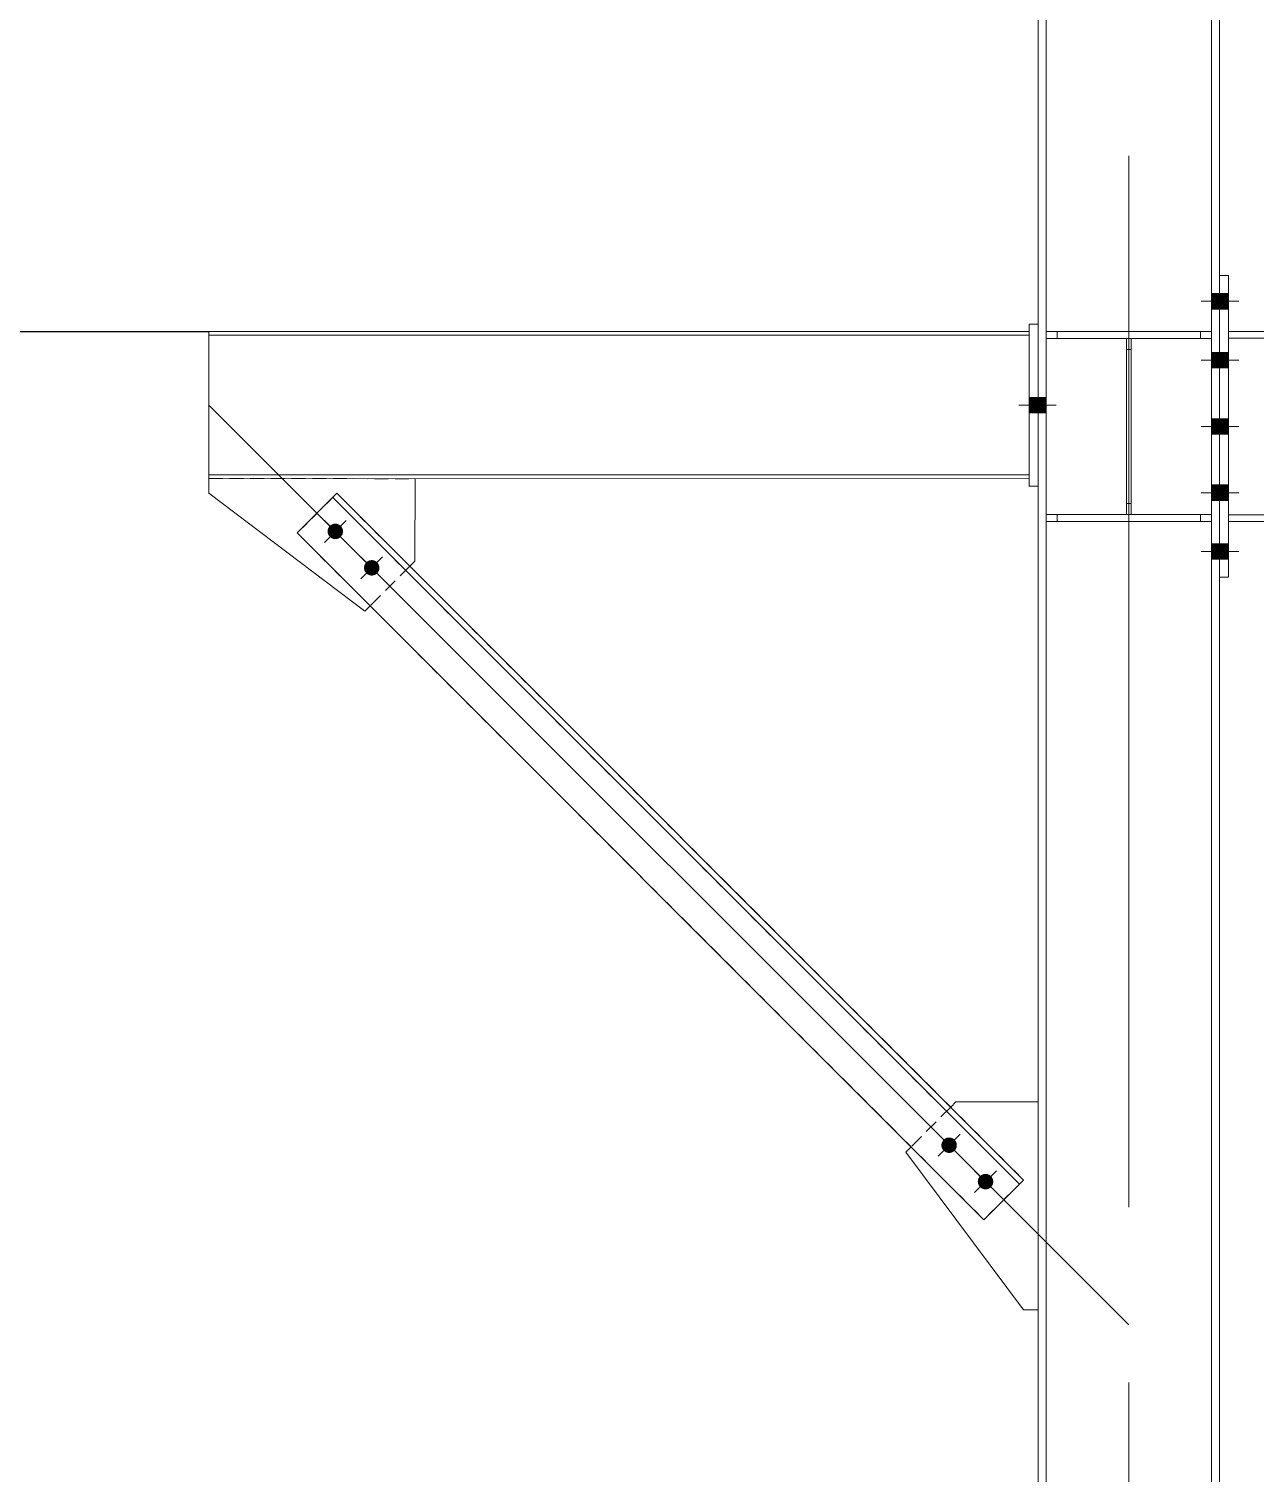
# Model space of a CAD drawing. Header units: metres. Extents: x 0 to 63075, y 0 to 44550.
# Drawn here: x 33308 to 34975, y 32903 to 34865 of the extents above; entities that cross this region are included whole.
import ezdxf

# ---------------------------------------------------------------- set-up
doc = ezdxf.new("R2010")
doc.units = ezdxf.units.M
doc.header["$LTSCALE"] = 75
doc.linetypes.add('CENTER2', pattern=[28.575, 19.05, -3.175, 3.175, -3.175])
doc.linetypes.add('DASHED2', pattern=[0.375, 0.25, -0.125])
for name, color, linetype in [('SC1', 7, 'CENTER2'), ('SDM', 7, 'Continuous'), ('SL1', 8, 'Continuous')]:
    doc.layers.add(name, color=color, linetype=linetype)

# ---------------------------------------------------------------- blocks, each defined once
blk = doc.blocks.new('A$Cf33ee68d')
at = {"layer": 'SL1'}
for points in [[(11243, 6281.4), (11232.3, 6281.4), (11232.3, 6302.4), (11243, 6302.4)], [(11243, 6281.4), (11232.3, 6281.4), (11232.3, 6302.4), (11243, 6302.4)], [(11255.5, 6281.4), (11243, 6281.4), (11243, 6302.4), (11255.5, 6302.4)], [(11255.5, 6281.4), (11243, 6281.4), (11243, 6302.4), (11255.5, 6302.4)], [(11243, 6201.4), (11232.3, 6201.4), (11232.3, 6222.4), (11243, 6222.4)], [(11255.5, 6201.4), (11243, 6201.4), (11243, 6222.4), (11255.5, 6222.4)], [(10984.5, 6140.4), (10984.5, 6161.4), (10997, 6161.4), (10997, 6140.4)], [(10997, 6140.4), (10997, 6161.4), (11007.7, 6161.4), (11007.7, 6140.4)], [(11243, 6111.4), (11232.3, 6111.4), (11232.3, 6132.4), (11243, 6132.4)], [(11255.5, 6111.4), (11243, 6111.4), (11243, 6132.4), (11255.5, 6132.4)], [(11243, 6021.4), (11232.3, 6021.4), (11232.3, 6042.4), (11243, 6042.4)], [(11255.5, 6021.4), (11243, 6021.4), (11243, 6042.4), (11255.5, 6042.4)], [(10033.7, 5972.6), (10033.1, 5973.4), (10032.5, 5974.3), (10032.1, 5975.2), (10031.7, 5976.2), (10031.5, 5977.2), (10031.3, 5978.2), (10031.3, 5979.3), (10031.3, 5980.3), (10031.5, 5981.3), (10031.7, 5982.3), (10032.1, 5983.3), (10032.5, 5984.2), (10033.1, 5985.1), (10033.7, 5985.9), (10034.4, 5986.7), (10035.1, 5987.4), (10036, 5988), (10036.8, 5988.5), (10037.8, 5989), (10038.7, 5989.3), (10039.7, 5989.6), (10040.8, 5989.7), (10041.8, 5989.8), (10042.8, 5989.7), (10043.8, 5989.6), (10044.8, 5989.3), (10045.8, 5989), (10046.7, 5988.5), (10047.6, 5988), (10048.4, 5987.4), (10049.2, 5986.7), (10049.9, 5985.9), (10050.5, 5985.1), (10051, 5984.2), (10051.5, 5983.3), (10051.8, 5982.3), (10052.1, 5981.3), (10052.2, 5980.3), (10052.3, 5979.3), (10052.2, 5978.2), (10052.1, 5977.2), (10051.8, 5976.2), (10051.5, 5975.2), (10051, 5974.3), (10050.5, 5973.4), (10049.9, 5972.6), (10049.2, 5971.8), (10048.4, 5971.1), (10047.6, 5970.5), (10046.7, 5970), (10045.8, 5969.6), (10044.8, 5969.2), (10043.8, 5969), (10042.8, 5968.8), (10041.8, 5968.8), (10040.8, 5968.8), (10039.7, 5969), (10038.7, 5969.2), (10037.8, 5969.6), (10036.8, 5970), (10036, 5970.5), (10035.1, 5971.1), (10034.4, 5971.8)], [(11243, 5941.4), (11232.3, 5941.4), (11232.3, 5962.4), (11243, 5962.4)], [(11243, 5941.4), (11232.3, 5941.4), (11232.3, 5962.4), (11243, 5962.4)], [(11255.5, 5941.4), (11243, 5941.4), (11243, 5962.4), (11255.5, 5962.4)], [(11255.5, 5941.4), (11243, 5941.4), (11243, 5962.4), (11255.5, 5962.4)], [(10083.2, 5923.1), (10082.6, 5923.9), (10082, 5924.8), (10081.6, 5925.7), (10081.2, 5926.7), (10081, 5927.7), (10080.8, 5928.7), (10080.8, 5929.8), (10080.8, 5930.8), (10081, 5931.8), (10081.2, 5932.8), (10081.6, 5933.8), (10082, 5934.7), (10082.6, 5935.6), (10083.2, 5936.4), (10083.9, 5937.2), (10084.6, 5937.9), (10085.5, 5938.5), (10086.3, 5939), (10087.3, 5939.5), (10088.2, 5939.8), (10089.2, 5940.1), (10090.3, 5940.2), (10091.3, 5940.3), (10092.3, 5940.2), (10093.3, 5940.1), (10094.3, 5939.8), (10095.3, 5939.5), (10096.2, 5939), (10097.1, 5938.5), (10097.9, 5937.9), (10098.7, 5937.2), (10099.4, 5936.4), (10100, 5935.6), (10100.5, 5934.7), (10101, 5933.8), (10101.3, 5932.8), (10101.6, 5931.8), (10101.7, 5930.8), (10101.8, 5929.8), (10101.7, 5928.7), (10101.6, 5927.7), (10101.3, 5926.7), (10101, 5925.7), (10100.5, 5924.8), (10100, 5923.9), (10099.4, 5923.1), (10098.7, 5922.3), (10097.9, 5921.6), (10097.1, 5921), (10096.2, 5920.5), (10095.3, 5920.1), (10094.3, 5919.7), (10093.3, 5919.5), (10092.3, 5919.3), (10091.3, 5919.3), (10090.3, 5919.3), (10089.2, 5919.5), (10088.2, 5919.7), (10087.3, 5920.1), (10086.3, 5920.5), (10085.5, 5921), (10084.6, 5921.6), (10083.9, 5922.3)], [(10884, 5151.9), (10884.6, 5151), (10885.1, 5150.2), (10885.5, 5149.2), (10885.9, 5148.3), (10886.1, 5147.3), (10886.3, 5146.2), (10886.3, 5145.2), (10886.3, 5144.2), (10886.1, 5143.2), (10885.9, 5142.2), (10885.5, 5141.2), (10885.1, 5140.3), (10884.6, 5139.4), (10884, 5138.6), (10883.3, 5137.8), (10882.5, 5137.1), (10881.7, 5136.5), (10880.8, 5136), (10879.9, 5135.5), (10878.9, 5135.2), (10877.9, 5134.9), (10876.9, 5134.8), (10875.8, 5134.7), (10874.8, 5134.8), (10873.8, 5134.9), (10872.8, 5135.2), (10871.8, 5135.5), (10870.9, 5136), (10870, 5136.5), (10869.2, 5137.1), (10868.4, 5137.8), (10867.7, 5138.6), (10867.1, 5139.4), (10866.6, 5140.3), (10866.1, 5141.2), (10865.8, 5142.2), (10865.5, 5143.2), (10865.4, 5144.2), (10865.3, 5145.2), (10865.4, 5146.2), (10865.5, 5147.3), (10865.8, 5148.3), (10866.1, 5149.2), (10866.6, 5150.2), (10867.1, 5151), (10867.7, 5151.9), (10868.4, 5152.6), (10869.2, 5153.3), (10870, 5153.9), (10870.9, 5154.5), (10871.8, 5154.9), (10872.8, 5155.3), (10873.8, 5155.5), (10874.8, 5155.7), (10875.8, 5155.7), (10876.9, 5155.7), (10877.9, 5155.5), (10878.9, 5155.3), (10879.9, 5154.9), (10880.8, 5154.5), (10881.7, 5153.9), (10882.5, 5153.3), (10883.3, 5152.6)], [(10933.5, 5102.4), (10934.1, 5101.5), (10934.6, 5100.7), (10935, 5099.7), (10935.4, 5098.8), (10935.6, 5097.8), (10935.8, 5096.7), (10935.8, 5095.7), (10935.8, 5094.7), (10935.6, 5093.7), (10935.4, 5092.7), (10935, 5091.7), (10934.6, 5090.8), (10934.1, 5089.9), (10933.5, 5089.1), (10932.8, 5088.3), (10932, 5087.6), (10931.2, 5087), (10930.3, 5086.5), (10929.4, 5086), (10928.4, 5085.7), (10927.4, 5085.4), (10926.4, 5085.3), (10925.3, 5085.2), (10924.3, 5085.3), (10923.3, 5085.4), (10922.3, 5085.7), (10921.3, 5086), (10920.4, 5086.5), (10919.5, 5087), (10918.7, 5087.6), (10917.9, 5088.3), (10917.2, 5089.1), (10916.6, 5089.9), (10916.1, 5090.8), (10915.6, 5091.7), (10915.3, 5092.7), (10915, 5093.7), (10914.9, 5094.7), (10914.8, 5095.7), (10914.9, 5096.7), (10915, 5097.8), (10915.3, 5098.8), (10915.6, 5099.7), (10916.1, 5100.7), (10916.6, 5101.5), (10917.2, 5102.4), (10917.9, 5103.1), (10918.7, 5103.8), (10919.5, 5104.4), (10920.4, 5105), (10921.3, 5105.4), (10922.3, 5105.8), (10923.3, 5106), (10924.3, 5106.2), (10925.3, 5106.2), (10926.4, 5106.2), (10927.4, 5106), (10928.4, 5105.8), (10929.4, 5105.4), (10930.3, 5105), (10931.2, 5104.4), (10932, 5103.8), (10932.8, 5103.1)]]:
    blk.add_hatch(color=256, dxfattribs=at).paths.add_polyline_path(points, flags=17)
at = {"layer": 'SL1', "lineweight": 0}
for p, q in [((10997, 10492.2), (10997, 1529.9)), ((11007.7, 10492.2), (11007.7, 1529.9)), ((11232.3, 10492.2), (11232.3, 1529.9)), ((11243, 10492.2), (11243, 1529.9)), ((11255.5, 6326.9), (11243, 6326.9)), ((11255.5, 6326.9), (11255.5, 5916.9)), ((11232.3, 6302.4), (11243, 6302.4)), ((11232.3, 6302.4), (11243, 6302.4)), ((11243, 6302.4), (11255.5, 6302.4)), ((11243, 6302.4), (11255.5, 6302.4)), ((11218.5, 6291.9), (11269.3, 6291.9)), ((11218.5, 6291.9), (11269.3, 6291.9)), ((11232.3, 6281.4), (11243, 6281.4)), ((11232.3, 6281.4), (11243, 6281.4)), ((11243, 6281.4), (11255.5, 6281.4)), ((11243, 6281.4), (11255.5, 6281.4)), ((10984.5, 6040.9), (10984.5, 6260.9)), ((10984.5, 6260.9), (10997, 6260.9)), ((9870, 6251), (9870, 6051)), ((10984.5, 6250.9), (9870, 6251)), ((9870, 6245.8), (10984.5, 6245.7)), ((11007.7, 6250.9), (11007.7, 6250.9)), ((11007.7, 6250.9), (11232.3, 6250.9)), ((11007.7, 6241.4), (11007.7, 6250.9)), ((11232.3, 6241.4), (11007.7, 6241.4)), ((11007.7, 6241.4), (11007.7, 6241.4)), ((11116.9, 6241.4), (11116.9, 6241.4)), ((11116.9, 6241.4), (11123.2, 6241.4)), ((11116.9, 6002.4), (11116.9, 6241.4)), ((11123.2, 6241.4), (11123.2, 6241.4)), ((11123.2, 6241.4), (11123.2, 6002.4)), ((11232.3, 6250.9), (11232.3, 6250.9)), ((11232.3, 6250.9), (11232.3, 6241.4)), ((11232.3, 6241.4), (11232.3, 6241.4)), ((11947, 6250.9), (11255.5, 6250.9)), ((11947, 6241.8), (11255.5, 6241.8)), ((11232.3, 6222.4), (11243, 6222.4)), ((11232.3, 6222.4), (11243, 6222.4)), ((11243, 6222.4), (11255.5, 6222.4)), ((11243, 6222.4), (11255.5, 6222.4)), ((11218.5, 6211.9), (11269.3, 6211.9)), ((11218.5, 6211.9), (11269.3, 6211.9)), ((11232.3, 6201.4), (11243, 6201.4)), ((11232.3, 6201.4), (11243, 6201.4)), ((11243, 6201.4), (11255.5, 6201.4)), ((11243, 6201.4), (11255.5, 6201.4)), ((9870, 6151), (11120, 4901)), ((11021.5, 6150.9), (10970.7, 6150.9)), ((11021.5, 6150.9), (10970.7, 6150.9)), ((10997, 6161.4), (10984.5, 6161.4)), ((10997, 6161.4), (10984.5, 6161.4)), ((11007.7, 6161.4), (10997, 6161.4)), ((11007.7, 6161.4), (10997, 6161.4)), ((10997, 6140.4), (10984.5, 6140.4)), ((10997, 6140.4), (10984.5, 6140.4)), ((11007.7, 6140.4), (10997, 6140.4)), ((11007.7, 6140.4), (10997, 6140.4)), ((11232.3, 6132.4), (11243, 6132.4)), ((11232.3, 6132.4), (11243, 6132.4)), ((11243, 6132.4), (11255.5, 6132.4)), ((11243, 6132.4), (11255.5, 6132.4)), ((11218.5, 6121.9), (11269.3, 6121.9)), ((11218.5, 6121.9), (11269.3, 6121.9)), ((11232.3, 6111.4), (11243, 6111.4)), ((11232.3, 6111.4), (11243, 6111.4)), ((11243, 6111.4), (11255.5, 6111.4)), ((11243, 6111.4), (11255.5, 6111.4)), ((10984.5, 6056.1), (9870, 6056.2)), ((9870, 6051), (9870, 6031)), ((9870, 6051), (10984.5, 6050.9)), ((10150.1, 6050.9), (10150, 5939)), ((9870, 6031), (10082, 5871)), ((10044, 6031), (9990.1, 5977.1)), ((10038.4, 6025.3), (10971.4, 5092.3)), ((10044, 6031), (10977, 5097.9)), ((10984.5, 6040.9), (10997, 6040.9)), ((11218.5, 6031.9), (11269.3, 6031.9)), ((11218.5, 6031.9), (11269.3, 6031.9)), ((11232.3, 6042.4), (11243, 6042.4)), ((11232.3, 6042.4), (11243, 6042.4)), ((11243, 6042.4), (11255.5, 6042.4)), ((11243, 6042.4), (11255.5, 6042.4)), ((11232.3, 6021.4), (11243, 6021.4)), ((11232.3, 6021.4), (11243, 6021.4)), ((11243, 6021.4), (11255.5, 6021.4)), ((11243, 6021.4), (11255.5, 6021.4)), ((10056.6, 5964.4), (10026.9, 5994.1)), ((10056.6, 5994.1), (10026.9, 5964.4)), ((11007.7, 6002.4), (11007.7, 6002.4)), ((11007.7, 6002.4), (11232.3, 6002.4)), ((11007.7, 5992.9), (11007.7, 6002.4)), ((11232.3, 5992.9), (11007.7, 5992.9)), ((11007.7, 5992.9), (11007.7, 5992.9)), ((11116.9, 6002.4), (11116.9, 6002.4)), ((11116.9, 6002.4), (11123.2, 6002.4)), ((11232.3, 6002.4), (11232.3, 6002.4)), ((11232.3, 6002.4), (11232.3, 5992.9)), ((11232.3, 5992.9), (11232.3, 5992.9)), ((11947, 6002), (11255.5, 6002)), ((11947, 5992.9), (11255.5, 5992.9)), ((9990.1, 5977.1), (10923.1, 5044)), ((11218.5, 5951.9), (11269.3, 5951.9)), ((11218.5, 5951.9), (11269.3, 5951.9)), ((11232.3, 5962.4), (11243, 5962.4)), ((11232.3, 5962.4), (11243, 5962.4)), ((11243, 5962.4), (11255.5, 5962.4)), ((11243, 5962.4), (11255.5, 5962.4)), ((10106.1, 5914.9), (10076.4, 5944.6)), ((10106.1, 5944.6), (10076.4, 5914.9)), ((10150, 5939), (10143, 5932)), ((11232.3, 5941.4), (11243, 5941.4)), ((11232.3, 5941.4), (11243, 5941.4)), ((11243, 5941.4), (11255.5, 5941.4)), ((11243, 5941.4), (11255.5, 5941.4)), ((11255.5, 5916.9), (11243, 5916.9)), ((10089.1, 5878.1), (10082, 5871)), ((10885.1, 5204), (10878, 5196.9)), ((10885.1, 5204), (10997, 5204)), ((10824.1, 5143), (10817.1, 5135.9)), ((10861, 5160.1), (10890.7, 5130.4)), ((10861, 5130.4), (10890.7, 5160.1)), ((10817.1, 5135.9), (10977, 4921.5)), ((10910.5, 5110.6), (10940.2, 5080.9)), ((10910.5, 5080.9), (10940.2, 5110.6)), ((10977, 5097.9), (10923.1, 5044)), ((10977, 4921.5), (10997, 4921.5))]:
    blk.add_line(p, q, dxfattribs=at)
at = {"layer": 'SL1', "linetype": 'DASHED2', "lineweight": 0}
for p, q in [((11243, 6326.9), (11243, 5916.9)), ((10997, 6040.9), (10997, 6260.9)), ((10984.5, 6050.9), (10984.5, 6250.9)), ((11022.7, 6250.9), (11007.7, 6250.9)), ((11007.7, 6250.9), (11007.7, 6250.9)), ((11007.7, 6241.4), (11007.7, 6250.9)), ((11007.7, 6250.9), (11232.3, 6250.9)), ((11022.7, 6241.4), (11007.7, 6241.4)), ((11232.3, 6241.4), (11007.7, 6241.4)), ((11022.7, 6250.9), (11022.7, 6241.4)), ((11217.3, 6250.9), (11022.7, 6250.9)), ((11022.7, 6241.4), (11022.7, 6250.9)), ((11022.7, 6241.4), (11217.3, 6241.4)), ((11116.9, 6241.4), (11116.9, 6241.4)), ((11116.9, 6241.4), (11123.2, 6241.4)), ((11116.9, 6002.4), (11116.9, 6241.4)), ((11116.9, 6241.4), (11123.2, 6241.4)), ((11123.2, 6241.4), (11123.2, 6002.4)), ((11232.3, 6250.9), (11217.3, 6250.9)), ((11217.3, 6241.4), (11217.3, 6250.9)), ((11217.3, 6241.4), (11217.3, 6250.9)), ((11217.3, 6241.4), (11232.3, 6241.4)), ((11232.3, 6250.9), (11232.3, 6241.4)), ((11255.5, 5992.9), (11255.5, 6250.9)), ((11116.9, 6226.4), (11123.2, 6226.4)), ((11116.9, 6226.4), (11123.2, 6226.4)), ((9870, 6051), (10150.1, 6050.9)), ((9990.1, 5977.1), (10044, 6031)), ((10971.4, 5092.3), (10038.4, 6025.3)), ((10977, 5097.9), (10044, 6031)), ((11116.9, 6017.4), (11123.2, 6017.4)), ((11116.9, 6017.4), (11123.2, 6017.4)), ((11022.7, 6002.4), (11007.7, 6002.4)), ((11007.7, 6002.4), (11007.7, 6002.4)), ((11007.7, 5992.9), (11007.7, 6002.4)), ((11007.7, 6002.4), (11232.3, 6002.4)), ((11022.7, 5992.9), (11007.7, 5992.9)), ((11232.3, 5992.9), (11007.7, 5992.9)), ((11022.7, 6002.4), (11022.7, 5992.9)), ((11217.3, 6002.4), (11022.7, 6002.4)), ((11022.7, 5992.9), (11022.7, 6002.4)), ((11022.7, 5992.9), (11217.3, 5992.9)), ((11116.9, 6002.4), (11123.2, 6002.4)), ((11123.2, 6002.4), (11116.9, 6002.4)), ((11232.3, 6002.4), (11217.3, 6002.4)), ((11217.3, 5992.9), (11217.3, 6002.4)), ((11217.3, 5992.9), (11217.3, 6002.4)), ((11217.3, 5992.9), (11232.3, 5992.9)), ((11232.3, 6002.4), (11232.3, 5992.9)), ((10923.1, 5044), (9990.1, 5977.1)), ((10143, 5932), (10089.1, 5878.1)), ((10997, 5204), (10997, 4921.5)), ((10878, 5196.9), (10824.1, 5143)), ((10923.1, 5044), (10977, 5097.9))]:
    blk.add_line(p, q, dxfattribs=at)

msp = doc.modelspace()

# ---------------------------------------------------------------- linework, layer by layer
at = {"layer": 'SC1', "lineweight": 0}
msp.add_line((34803, 28978.2), (34803, 40124.4), dxfattribs=at)
at = {"layer": 'SDM'}
msp.add_line((32181.3, 34454.3), (33553, 34454.3), dxfattribs=at)

# ---------------------------------------------------------------- block references
msp.add_blockref('A$Cf33ee68d', (23682.9, 28203.4), dxfattribs=at)

doc.saveas('drawing.dxf')
